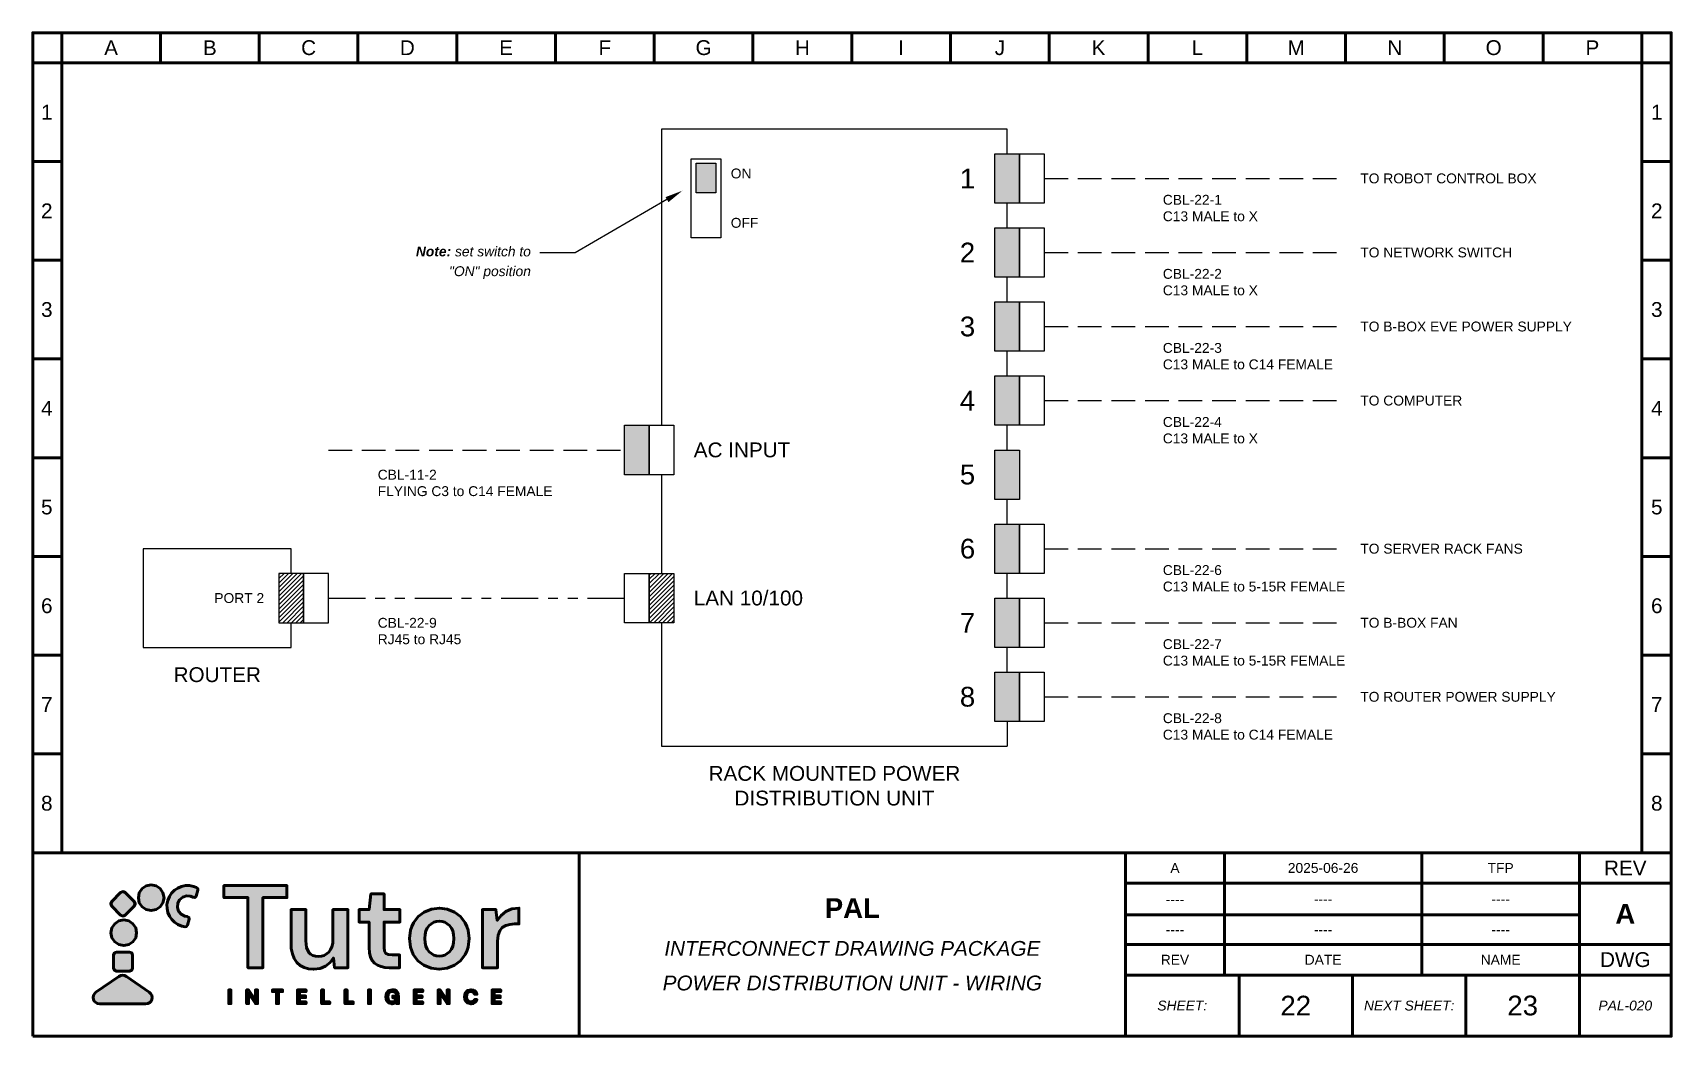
# Paper-space layout 'PAL-022' of a CAD drawing. Header units: inches. Extents: x 0 to 16.6, y 0 to 10.2.
# The model-space entities are those that its viewports show. They can reach past a viewport. Long polylines and large blocks are cut down to what shows.
import ezdxf
from ezdxf import colors
from ezdxf.entities.mleader import LeaderData, LeaderLine
from ezdxf.math import Vec2, Vec3

# ---------------------------------------------------------------- set-up
doc = ezdxf.new("R2010")
doc.units = ezdxf.units.IN
doc.header["$MEASUREMENT"] = 0
for name, pattern in [('ACAD_ISO02W100', [15, 12, -3]), ('ACAD_ISO03W100', [30, 12, -18]), ('PHANTOM', [2.5, 1.25, -0.25, 0.25, -0.25, 0.25, -0.25])]:
    doc.linetypes.add(name, pattern=pattern)
doc.layers.add('Layer 1', color=7, linetype='Continuous')
doc.styles.get("Standard").update_dxf_attribs({"font": 'arial.ttf'})
pattern_1 = [(45, (0.7, -1.8), (-0.022097087, 0.022097087), [])]

msp = doc.modelspace()

# ---------------------------------------------------------------- hatches: boundary and pattern name
h = msp.add_hatch(color=256)
h.dxf.hatch_style = 1
h.paths.add_polyline_path([(16.57, 26.303), (16.77, 26.303), (16.77, 26.603), (16.57, 26.603)])
h = msp.add_hatch(color=1)
h.dxf.hatch_style = 1
h.paths.add_polyline_path([(19.595, 26.199), (19.845, 26.199), (19.845, 26.699), (19.595, 26.699)])
h.paths.add_polyline_path([(19.845, 25.949), (19.595, 25.949), (19.595, 25.449), (19.845, 25.449)])
h.paths.add_polyline_path([(19.845, 25.199), (19.595, 25.199), (19.595, 24.699), (19.845, 24.699)])
h.paths.add_polyline_path([(19.845, 24.449), (19.595, 24.449), (19.595, 23.949), (19.845, 23.949)])
h = msp.add_hatch(color=1)
h.dxf.hatch_style = 1
h.paths.add_polyline_path([(15.845, 23.449), (16.095, 23.449), (16.095, 23.949), (15.845, 23.949)])
h = msp.add_hatch(color=1)
h.dxf.hatch_style = 1
h.paths.add_polyline_path([(19.595, 23.199), (19.845, 23.199), (19.845, 23.699), (19.595, 23.699)])
h.paths.add_polyline_path([(19.595, 22.449), (19.845, 22.449), (19.845, 22.949), (19.595, 22.949)])
h.paths.add_polyline_path([(19.845, 22.199), (19.595, 22.199), (19.595, 21.699), (19.845, 21.699)])
h.paths.add_polyline_path([(19.845, 21.449), (19.595, 21.449), (19.595, 20.949), (19.845, 20.949)])
h = msp.add_hatch()
h.set_pattern_fill('ANSI31', color=5, scale=0.25)
h.set_pattern_definition(pattern_1)
h.paths.add_polyline_path([(12.345, 21.949), (12.595, 21.949), (12.595, 22.449), (12.345, 22.449)])
h = msp.add_hatch()
h.set_pattern_fill('ANSI31', color=5, scale=0.25)
h.set_pattern_definition(pattern_1)
h.paths.add_polyline_path([(16.345, 22.449), (16.095, 22.449), (16.095, 21.949), (16.345, 21.949)])

# ---------------------------------------------------------------- linework, layer by layer
for p, q in [((19.72, 26.949), (16.22, 26.949)), ((16.22, 26.949), (16.22, 23.949)), ((19.72, 26.699), (19.72, 26.949)), ((19.72, 25.949), (19.72, 26.199)), ((19.72, 25.199), (19.72, 25.449)), ((19.72, 24.449), (19.72, 24.699)), ((19.72, 23.699), (19.72, 23.949)), ((16.22, 23.449), (16.22, 22.449)), ((19.72, 22.949), (19.72, 23.199)), ((12.47, 22.699), (10.97, 22.699)), ((10.97, 22.699), (10.97, 21.699)), ((12.47, 22.449), (12.47, 22.699)), ((19.72, 22.199), (19.72, 22.449)), ((12.47, 21.699), (12.47, 21.949)), ((16.22, 21.949), (16.22, 20.699)), ((10.97, 21.699), (12.47, 21.699)), ((19.72, 21.449), (19.72, 21.699)), ((19.72, 20.949), (19.72, 20.699)), ((16.22, 20.699), (19.72, 20.699))]:
    msp.add_line(p, q)
at = {"color": 1, "linetype": 'ACAD_ISO02W100', "ltscale": 0.02}
for p, q in [((20.095, 26.449), (23.095, 26.449)), ((20.095, 25.699), (23.095, 25.699)), ((20.095, 24.949), (23.095, 24.949)), ((20.095, 24.199), (23.095, 24.199)), ((12.845, 23.699), (15.845, 23.699)), ((20.095, 22.699), (23.095, 22.699)), ((20.095, 21.949), (23.095, 21.949)), ((20.095, 21.199), (23.095, 21.199))]:
    msp.add_line(p, q, dxfattribs=at)
at = {"color": 5, "linetype": 'PHANTOM', "ltscale": 0.3}
msp.add_line((12.845, 22.199), (15.845, 22.199), dxfattribs=at)
at = {"linetype": 'ACAD_ISO03W100', "ltscale": 0.02}
msp.add_lwpolyline([(10.145, 27.621), (26.145, 27.621), (26.145, 19.621), (10.145, 19.621)], close=True, dxfattribs=at)
for points in [[(16.52, 26.649), (16.82, 26.649), (16.82, 25.849), (16.52, 25.849)], [(16.57, 26.603), (16.77, 26.603), (16.77, 26.303), (16.57, 26.303)]]:
    msp.add_lwpolyline(points, close=True)
at = {"color": 1}
for points in [[(19.595, 26.699), (19.845, 26.699), (19.845, 26.199), (19.595, 26.199)], [(19.845, 26.699), (20.095, 26.699), (20.095, 26.199), (19.845, 26.199)], [(19.595, 25.949), (19.845, 25.949), (19.845, 25.449), (19.595, 25.449)], [(19.845, 25.949), (20.095, 25.949), (20.095, 25.449), (19.845, 25.449)], [(19.595, 25.199), (19.845, 25.199), (19.845, 24.699), (19.595, 24.699)], [(19.845, 25.199), (20.095, 25.199), (20.095, 24.699), (19.845, 24.699)], [(19.595, 24.449), (19.845, 24.449), (19.845, 23.949), (19.595, 23.949)], [(19.845, 24.449), (20.095, 24.449), (20.095, 23.949), (19.845, 23.949)], [(15.845, 23.949), (16.095, 23.949), (16.095, 23.449), (15.845, 23.449)], [(16.095, 23.949), (16.345, 23.949), (16.345, 23.449), (16.095, 23.449)], [(19.595, 23.699), (19.845, 23.699), (19.845, 23.199), (19.595, 23.199)], [(19.595, 22.949), (19.845, 22.949), (19.845, 22.449), (19.595, 22.449)], [(19.845, 22.949), (20.095, 22.949), (20.095, 22.449), (19.845, 22.449)], [(19.595, 22.199), (19.845, 22.199), (19.845, 21.699), (19.595, 21.699)], [(19.845, 22.199), (20.095, 22.199), (20.095, 21.699), (19.845, 21.699)], [(19.595, 21.449), (19.845, 21.449), (19.845, 20.949), (19.595, 20.949)], [(19.845, 21.449), (20.095, 21.449), (20.095, 20.949), (19.845, 20.949)]]:
    msp.add_lwpolyline(points, close=True, dxfattribs=at)
at = {"color": 5}
for points in [[(12.595, 22.449), (12.345, 22.449), (12.345, 21.949), (12.595, 21.949)], [(12.845, 22.449), (12.595, 22.449), (12.595, 21.949), (12.845, 21.949)], [(15.845, 22.449), (16.095, 22.449), (16.095, 21.949), (15.845, 21.949)], [(16.095, 22.449), (16.345, 22.449), (16.345, 21.949), (16.095, 21.949)]]:
    msp.add_lwpolyline(points, close=True, dxfattribs=at)

# ---------------------------------------------------------------- texts
at = {"color": 3}
for s, width, insert, char_height, attachment_point in [('{\\C256;ON}', 1.47407, (16.92, 26.499), 0.1, 4), ('{\\C256;1}', 1.28151, (19.395, 26.449), 0.2, 6), ('{\\C256;OFF}', 1.47407, (16.92, 25.999), 0.1, 4), ('{\\C256;2}', 1.28151, (19.395, 25.699), 0.2, 6), ('{\\C256;3}', 1.28151, (19.395, 24.949), 0.2, 6), ('{\\C256;4}', 1.28151, (19.395, 24.199), 0.2, 6), ('{\\C256;AC INPUT}', 1.28151, (16.545, 23.699), 0.15, 4), ('{\\C256;5}', 1.28151, (19.395, 23.449), 0.2, 6), ('{\\C256;6}', 1.28151, (19.395, 22.699), 0.2, 6), ('{\\C256;PORT 2}', 1.47407, (12.195, 22.199), 0.1, 6), ('{\\C256;LAN 10/100}', 1.47407, (16.545, 22.199), 0.15, 4), ('{\\C256;7}', 1.28151, (19.395, 21.949), 0.2, 6), ('{\\C256;ROUTER}', 2.71833, (11.72, 21.499), 0.15, 2), ('{\\C256;8}', 1.28151, (19.395, 21.199), 0.2, 6), ('{\\C256;RACK MOUNTED POWER DISTRIBUTION UNIT}', 2.71833, (17.97, 20.499), 0.15, 2)]:
    msp.add_mtext_dynamic_manual_height_columns(s, width=width, gutter_width=1, heights=[0], dxfattribs=dict(at, insert=insert, char_height=char_height, attachment_point=attachment_point))
at = {"color": 3, "char_height": 0.1, "width": 4.46392}
for s, insert, attachment_point in [('{\\C256;TO ROBOT CONTROL BOX}', (23.295, 26.449), 4), ('{\\C256;CBL-22-1\\PC13 MALE to X}', (21.295, 26.149), 4), ('{\\C256;TO NETWORK SWITCH}', (23.295, 25.699), 4), ('{\\C256;CBL-22-2\\PC13 MALE to X}', (21.295, 25.399), 4), ('{\\C256;TO B-BOX EVE POWER SUPPLY}', (23.295, 24.949), 4), ('{\\C256;CBL-22-3\\PC13 MALE to C14 FEMALE}', (21.295, 24.649), 4), ('{\\C256;TO COMPUTER}', (23.295, 24.199), 4), ('{\\C256;CBL-22-4\\PC13 MALE to X}', (21.295, 23.899), 4), ('{\\C256;CBL-11-2\\PFLYING C3 to C14 FEMALE}', (13.345, 23.499), 1), ('{\\C256;TO SERVER RACK FANS}', (23.295, 22.699), 4), ('{\\C256;CBL-22-6\\PC13 MALE to 5-15R FEMALE}', (21.295, 22.399), 4), ('{\\C256;CBL-22-9\\PRJ45 to RJ45}', (13.345, 21.999), 1), ('{\\C256;TO B-BOX FAN}', (23.295, 21.949), 4), ('{\\C256;CBL-22-7\\PC13 MALE to 5-15R FEMALE}', (21.295, 21.649), 4), ('{\\C256;TO ROUTER POWER SUPPLY}', (23.295, 21.199), 4), ('{\\C256;CBL-22-8\\PC13 MALE to C14 FEMALE}', (21.295, 20.899), 4)]:
    msp.add_mtext(s, dxfattribs=dict(at, insert=insert, attachment_point=attachment_point))

# ---------------------------------------------------------------- leaders
ml = msp.add_multileader_mtext('Standard')
ml.set_content('\\pxsm1.2;{\\fArial|b1|i1|c0|p34;Note:\\fArial|b0|i1|c0|p34; set switch to "ON" position}', color=256)
ml.set_leader_properties()
ml.build(insert=Vec2(0, 0))
ml.multileader.update_dxf_attribs({"dogleg_length": 0.36, "arrow_head_size": 0.18})
ctx = ml.context
ctx.base_point, ctx.char_height, ctx.arrow_head_size, ctx.landing_gap_size, ctx.plane_origin = Vec3(13.65, 25.696), 0.1, 0.18, 0.09, Vec3(10.593, 26.754)
ctx.text_align_type = 2
notes = []
notes.append((ctx, [(1, (1, 1, 0), (15.346, 25.696), (-1, 0), 0.36, [(0, [(16.43, 26.325)], 0, [])])]))
ctx.mtext.insert, ctx.mtext.width, ctx.mtext.alignment, ctx.mtext.flow_direction = Vec3(14.896, 25.76), 1.4456, 3, 5
for ctx, leaders in notes:
    for number, flags, end, landing, length, lines in leaders:
        leader = LeaderData()
        leader.index, (leader.has_last_leader_line, leader.has_dogleg_vector, leader.attachment_direction) = number, flags
        leader.last_leader_point, leader.dogleg_vector, leader.dogleg_length = Vec3(end), Vec3(landing), length
        for number, points, colour, breaks in lines:
            line = LeaderLine()
            line.index, line.vertices, line.color, line.breaks = number, Vec3.list(points), colors.encode_raw_color(colour), breaks
            leader.lines.append(line)
        ctx.leaders.append(leader)

psp = doc.layouts.new('PAL-022')

# ---------------------------------------------------------------- hatches: boundary and pattern name
at = {"lineweight": 50, "true_color": 0x347eec}
h = psp.add_hatch(color=150, dxfattribs=at)
h.dxf.hatch_style = 1
h.paths.add_polyline_path([(1.153, 0.337), (1.175, 0.34), (1.194, 0.35), (1.208, 0.365), (1.216, 0.383), (1.219, 0.403), (1.216, 0.423), (1.207, 0.441), (1.19, 0.457), (0.958, 0.616), (0.94, 0.625), (0.92, 0.628), (0.901, 0.625), (0.883, 0.616), (0.65, 0.457), (0.634, 0.441), (0.624, 0.423), (0.621, 0.403), (0.625, 0.383), (0.633, 0.365), (0.647, 0.35), (0.665, 0.34), (0.688, 0.337)])
h.paths.add_polyline_path([(0.859, 0.863), (0.836, 0.853), (0.826, 0.83), (0.826, 0.701), (0.836, 0.678), (0.859, 0.668), (0.988, 0.668), (1.012, 0.678), (1.021, 0.701), (1.021, 0.83), (1.012, 0.853), (0.988, 0.863)])
h.paths.add_polyline_path([(0.932, 0.928), (0.983, 0.938), (1.024, 0.966), (1.052, 1.008), (1.062, 1.058), (1.052, 1.109), (1.024, 1.15), (0.983, 1.178), (0.932, 1.188), (0.882, 1.178), (0.84, 1.15), (0.812, 1.109), (0.802, 1.058), (0.812, 1.008), (0.84, 0.966), (0.882, 0.938)])
h.paths.add_polyline_path([(1.038, 1.328), (1.048, 1.351), (1.038, 1.374), (0.947, 1.465), (0.924, 1.475), (0.9, 1.465), (0.809, 1.374), (0.8, 1.351), (0.809, 1.328), (0.9, 1.236), (0.924, 1.227), (0.947, 1.236)])
h.paths.add_polyline_path([(1.117, 1.321), (1.158, 1.293), (1.209, 1.283), (1.259, 1.293), (1.301, 1.321), (1.328, 1.362), (1.339, 1.413), (1.328, 1.463), (1.301, 1.505), (1.259, 1.533), (1.209, 1.543), (1.158, 1.533), (1.117, 1.505), (1.089, 1.463), (1.079, 1.413), (1.089, 1.362)])
h.paths.add_polyline_path([(1.37, 1.303), (1.378, 1.263), (1.394, 1.226), (1.417, 1.193), (1.445, 1.164), (1.48, 1.141), (1.519, 1.125), (1.552, 1.118), (1.568, 1.122), (1.577, 1.135), (1.595, 1.197), (1.591, 1.214), (1.575, 1.222), (1.549, 1.226), (1.512, 1.245), (1.486, 1.276), (1.474, 1.315), (1.478, 1.356), (1.497, 1.393), (1.528, 1.419), (1.567, 1.431), (1.608, 1.428), (1.632, 1.417), (1.65, 1.415), (1.663, 1.427), (1.681, 1.489), (1.68, 1.505), (1.669, 1.516), (1.638, 1.528), (1.596, 1.536), (1.555, 1.536), (1.515, 1.527), (1.478, 1.511), (1.444, 1.489), (1.416, 1.46), (1.393, 1.425), (1.377, 1.386), (1.369, 1.344)])
at = {"lineweight": 50, "true_color": 0x000000}
h = psp.add_hatch(color=18, dxfattribs=at)
h.dxf.hatch_style = 1
h.paths.add_polyline_path([(2.34, 1.414), (2.584, 1.414), (2.584, 1.536), (1.946, 1.536), (1.946, 1.414), (2.188, 1.414), (2.188, 0.704), (2.34, 0.704)])
h.paths.add_polyline_path([(2.625, 0.961), (2.628, 0.898), (2.639, 0.843), (2.658, 0.797), (2.684, 0.758), (2.718, 0.728), (2.757, 0.707), (2.803, 0.694), (2.855, 0.689), (2.92, 0.697), (2.975, 0.72), (3.021, 0.757), (3.055, 0.804), (3.067, 0.704), (3.201, 0.704), (3.201, 1.293), (3.049, 1.293), (3.049, 0.989), (3.047, 0.951), (3.039, 0.917), (3.026, 0.888), (3.008, 0.863), (2.986, 0.843), (2.961, 0.829), (2.934, 0.821), (2.904, 0.818), (2.873, 0.82), (2.846, 0.828), (2.824, 0.841), (2.807, 0.858), (2.783, 0.908), (2.776, 0.975), (2.776, 1.293), (2.625, 1.293)])
h.paths.add_polyline_path([(3.416, 0.909), (3.419, 0.856), (3.43, 0.812), (3.447, 0.776), (3.472, 0.749), (3.502, 0.729), (3.537, 0.715), (3.576, 0.706), (3.62, 0.704), (3.724, 0.704), (3.724, 0.833), (3.65, 0.833), (3.611, 0.837), (3.586, 0.849), (3.573, 0.872), (3.568, 0.908), (3.568, 1.166), (3.727, 1.166), (3.727, 1.293), (3.568, 1.293), (3.568, 1.452), (3.434, 1.452), (3.416, 1.293), (3.315, 1.293), (3.315, 1.166), (3.416, 1.166)])
h.paths.add_polyline_path([(3.834, 0.912), (3.863, 0.837), (3.91, 0.775), (3.971, 0.729), (4.045, 0.699), (4.126, 0.689), (4.207, 0.699), (4.279, 0.729), (4.341, 0.775), (4.388, 0.837), (4.405, 0.873), (4.418, 0.912), (4.428, 0.999), (4.418, 1.084), (4.405, 1.123), (4.388, 1.159), (4.341, 1.222), (4.279, 1.268), (4.207, 1.298), (4.127, 1.308), (4.046, 1.298), (3.973, 1.268), (3.912, 1.222), (3.864, 1.159), (3.847, 1.123), (3.834, 1.084), (3.824, 0.999)])
h.paths.add_polyline_path([(3.98, 0.999), (3.982, 1.04), (3.99, 1.076), (4.004, 1.106), (4.023, 1.131), (4.046, 1.15), (4.071, 1.164), (4.098, 1.173), (4.127, 1.176), (4.155, 1.173), (4.182, 1.164), (4.229, 1.131), (4.249, 1.106), (4.262, 1.076), (4.271, 1.04), (4.273, 0.999), (4.271, 0.957), (4.262, 0.921), (4.249, 0.891), (4.229, 0.865), (4.182, 0.832), (4.155, 0.824), (4.126, 0.821), (4.097, 0.824), (4.07, 0.832), (4.023, 0.865), (4.004, 0.891), (3.99, 0.921), (3.982, 0.957)], flags=16)
h.paths.add_polyline_path([(4.564, 0.704), (4.716, 0.704), (4.716, 0.972), (4.722, 1.033), (4.738, 1.078), (4.764, 1.111), (4.8, 1.132), (4.841, 1.143), (4.889, 1.147), (4.932, 1.147), (4.932, 1.308), (4.861, 1.299), (4.801, 1.273), (4.752, 1.234), (4.714, 1.183), (4.7, 1.293), (4.564, 1.293)])
h.paths.add_polyline_path([(1.995, 0.34), (2.016, 0.34), (2.016, 0.479), (1.995, 0.479)])
h.paths.add_polyline_path([(2.196, 0.445), (2.265, 0.34), (2.286, 0.34), (2.286, 0.479), (2.265, 0.479), (2.265, 0.375), (2.196, 0.479), (2.175, 0.479), (2.175, 0.34), (2.196, 0.34)])
h.paths.add_polyline_path([(2.478, 0.34), (2.499, 0.34), (2.499, 0.462), (2.54, 0.462), (2.54, 0.479), (2.437, 0.479), (2.437, 0.462), (2.478, 0.462)])
h.paths.add_polyline_path([(2.69, 0.34), (2.778, 0.34), (2.778, 0.357), (2.711, 0.357), (2.711, 0.402), (2.772, 0.402), (2.772, 0.419), (2.711, 0.419), (2.711, 0.462), (2.778, 0.462), (2.778, 0.479), (2.69, 0.479)])
h.paths.add_polyline_path([(2.934, 0.34), (3.018, 0.34), (3.018, 0.357), (2.955, 0.357), (2.955, 0.479), (2.934, 0.479)])
h.paths.add_polyline_path([(3.171, 0.34), (3.255, 0.34), (3.255, 0.357), (3.192, 0.357), (3.192, 0.479), (3.171, 0.479)])
h.paths.add_polyline_path([(3.409, 0.34), (3.43, 0.34), (3.43, 0.479), (3.409, 0.479)])
h = psp.add_hatch(color=18, dxfattribs=at)
h.dxf.hatch_style = 1
h.paths.add_polyline_path([(3.606, 0.409), (3.609, 0.431), (3.618, 0.448), (3.633, 0.458), (3.652, 0.462), (3.676, 0.456), (3.689, 0.438), (3.713, 0.438), (3.705, 0.456), (3.692, 0.47), (3.674, 0.479), (3.652, 0.481), (3.616, 0.472), (3.592, 0.447), (3.584, 0.409), (3.592, 0.372), (3.615, 0.347), (3.649, 0.338), (3.676, 0.344), (3.694, 0.361), (3.696, 0.34), (3.715, 0.34), (3.715, 0.416), (3.656, 0.416), (3.656, 0.399), (3.694, 0.399), (3.681, 0.368), (3.669, 0.36), (3.65, 0.357), (3.632, 0.36), (3.618, 0.37), (3.609, 0.387)])
h = psp.add_hatch(color=18, dxfattribs=at)
h.dxf.hatch_style = 1
h.paths.add_polyline_path([(3.892, 0.402), (3.953, 0.402), (3.953, 0.419), (3.892, 0.419), (3.892, 0.462), (3.959, 0.462), (3.959, 0.479), (3.871, 0.479), (3.871, 0.34), (3.959, 0.34), (3.959, 0.357), (3.892, 0.357)])
h.paths.add_polyline_path([(4.115, 0.34), (4.136, 0.34), (4.136, 0.445), (4.206, 0.34), (4.227, 0.34), (4.227, 0.479), (4.206, 0.479), (4.206, 0.375), (4.136, 0.479), (4.115, 0.479)])
h.paths.add_polyline_path([(4.402, 0.41), (4.405, 0.432), (4.415, 0.448), (4.429, 0.459), (4.447, 0.463), (4.472, 0.455), (4.484, 0.436), (4.507, 0.436), (4.5, 0.455), (4.487, 0.47), (4.47, 0.478), (4.448, 0.481), (4.412, 0.472), (4.389, 0.447), (4.381, 0.41), (4.389, 0.372), (4.412, 0.347), (4.448, 0.338), (4.47, 0.341), (4.487, 0.35), (4.5, 0.364), (4.507, 0.382), (4.484, 0.382), (4.472, 0.364), (4.447, 0.357), (4.429, 0.36), (4.415, 0.371), (4.405, 0.388)])
h.paths.add_polyline_path([(4.661, 0.34), (4.749, 0.34), (4.749, 0.357), (4.682, 0.357), (4.682, 0.402), (4.743, 0.402), (4.743, 0.419), (4.682, 0.419), (4.682, 0.462), (4.749, 0.462), (4.749, 0.479), (4.661, 0.479)])

# ---------------------------------------------------------------- linework, layer by layer
at = {"lineweight": 50}
for p, q in [((0.303, 9.869), (0.303, 10.173)), ((1.303, 10.173), (1.303, 9.869)), ((2.303, 10.173), (2.303, 9.869)), ((3.303, 10.173), (3.303, 9.869)), ((4.303, 10.173), (4.303, 9.869)), ((5.303, 10.173), (5.303, 9.869)), ((6.303, 10.173), (6.303, 9.869)), ((7.303, 10.173), (7.303, 9.869)), ((8.303, 10.173), (8.303, 9.869)), ((9.303, 10.173), (9.303, 9.869)), ((10.303, 10.173), (10.303, 9.869)), ((11.303, 10.173), (11.303, 9.869)), ((12.303, 10.173), (12.303, 9.869)), ((13.303, 10.173), (13.303, 9.869)), ((14.303, 10.173), (14.303, 9.869)), ((15.303, 10.173), (15.303, 9.869)), ((16.303, 9.869), (16.303, 10.173)), ((0.303, 9.869), (0.01, 9.869)), ((16.303, 9.869), (16.303, 1.869)), ((16.303, 9.869), (16.601, 9.869)), ((0.303, 8.869), (0.01, 8.869)), ((16.601, 8.869), (16.303, 8.869)), ((0.303, 7.869), (0.01, 7.869)), ((16.601, 7.869), (16.303, 7.869)), ((0.303, 6.869), (0.01, 6.869)), ((16.601, 6.869), (16.303, 6.869)), ((0.303, 5.869), (0.01, 5.869)), ((16.601, 5.869), (16.303, 5.869)), ((0.303, 4.869), (0.01, 4.869)), ((16.601, 4.869), (16.303, 4.869)), ((0.303, 3.869), (0.01, 3.869)), ((16.601, 3.869), (16.303, 3.869)), ((0.303, 2.869), (0.01, 2.869)), ((16.601, 2.869), (16.303, 2.869)), ((16.601, 1.869), (0.01, 1.869)), ((5.543, 0.01), (5.543, 1.869)), ((11.076, 0.01), (11.076, 1.869)), ((12.076, 0.629), (12.076, 1.869)), ((14.076, 0.629), (14.076, 1.869)), ((15.672, 1.869), (15.672, 0.01)), ((15.672, 1.869), (16.601, 1.869)), ((11.076, 1.559), (15.672, 1.559)), ((15.672, 1.559), (16.601, 1.559)), ((11.076, 1.239), (15.672, 1.239)), ((11.076, 0.94), (15.672, 0.94)), ((16.601, 0.94), (15.672, 0.94)), ((11.076, 0.629), (15.672, 0.629)), ((12.225, 0.01), (12.225, 0.629)), ((13.374, 0.01), (13.374, 0.629)), ((14.523, 0.01), (14.523, 0.629)), ((15.672, 0.629), (16.601, 0.629))]:
    psp.add_line(p, q, dxfattribs=at)
psp.add_lwpolyline([(0.01, 0.01), (16.601, 0.01), (16.601, 10.173), (0.01, 10.173)], close=True, dxfattribs=at)
psp.add_lwpolyline([(16.303, 1.869), (16.303, 9.869), (0.303, 9.869), (0.303, 1.869)], dxfattribs=at)
at = {"layer": 'Layer 1', "color": 150, "lineweight": 50, "true_color": 0x347eec}
for points in [[(1.339, 1.413), (1.328, 1.463), (1.301, 1.505), (1.259, 1.533), (1.209, 1.543), (1.158, 1.533), (1.117, 1.505), (1.089, 1.463), (1.079, 1.413), (1.089, 1.362), (1.117, 1.321), (1.158, 1.293), (1.209, 1.283), (1.259, 1.293), (1.301, 1.321), (1.328, 1.362), (1.339, 1.413), (1.339, 1.413)], [(1.577, 1.135), (1.568, 1.122), (1.552, 1.118), (1.519, 1.125), (1.48, 1.141), (1.445, 1.164), (1.417, 1.193), (1.394, 1.226), (1.378, 1.263), (1.37, 1.303), (1.369, 1.344), (1.377, 1.386), (1.393, 1.425), (1.416, 1.46), (1.444, 1.489), (1.478, 1.511), (1.515, 1.527), (1.555, 1.536), (1.596, 1.536), (1.638, 1.528), (1.669, 1.516), (1.68, 1.505), (1.681, 1.489), (1.663, 1.427), (1.65, 1.415), (1.632, 1.417), (1.608, 1.428), (1.567, 1.431), (1.528, 1.419), (1.497, 1.393), (1.478, 1.356), (1.474, 1.315), (1.486, 1.276), (1.512, 1.245), (1.549, 1.226), (1.575, 1.222), (1.591, 1.214), (1.595, 1.197), (1.577, 1.135), (1.577, 1.135)], [(0.9, 1.236), (0.924, 1.227), (0.947, 1.236), (1.038, 1.328), (1.048, 1.351), (1.038, 1.374), (0.947, 1.465), (0.924, 1.475), (0.9, 1.465), (0.809, 1.374), (0.8, 1.351), (0.809, 1.328), (0.9, 1.236), (0.9, 1.236)], [(1.062, 1.058), (1.052, 1.109), (1.024, 1.15), (0.983, 1.178), (0.932, 1.188), (0.882, 1.178), (0.84, 1.15), (0.812, 1.109), (0.802, 1.058), (0.812, 1.008), (0.84, 0.966), (0.882, 0.938), (0.932, 0.928), (0.983, 0.938), (1.024, 0.966), (1.052, 1.008), (1.062, 1.058), (1.062, 1.058)], [(0.826, 0.701), (0.836, 0.678), (0.859, 0.668), (0.988, 0.668), (1.012, 0.678), (1.021, 0.701), (1.021, 0.83), (1.012, 0.853), (0.988, 0.863), (0.859, 0.863), (0.836, 0.853), (0.826, 0.83), (0.826, 0.701), (0.826, 0.701)], [(0.883, 0.616), (0.901, 0.625), (0.92, 0.628), (0.94, 0.625), (0.958, 0.616), (1.19, 0.457), (1.207, 0.441), (1.216, 0.423), (1.219, 0.403), (1.216, 0.383), (1.208, 0.365), (1.194, 0.35), (1.175, 0.34), (1.153, 0.337), (0.688, 0.337), (0.665, 0.34), (0.647, 0.35), (0.633, 0.365), (0.625, 0.383), (0.621, 0.403), (0.624, 0.423), (0.634, 0.441), (0.65, 0.457), (0.883, 0.616), (0.883, 0.616)]]:
    psp.add_lwpolyline(points, close=True, dxfattribs=at)
at = {"layer": 'Layer 1', "color": 7, "lineweight": 50}
for points in [[(2.188, 0.704), (2.188, 1.414), (1.946, 1.414), (1.946, 1.536), (2.584, 1.536), (2.584, 1.414), (2.34, 1.414), (2.34, 0.704), (2.188, 0.704), (2.188, 0.704)], [(3.62, 0.704), (3.576, 0.706), (3.537, 0.715), (3.502, 0.729), (3.472, 0.749), (3.447, 0.776), (3.43, 0.812), (3.419, 0.856), (3.416, 0.909), (3.416, 1.166), (3.315, 1.166), (3.315, 1.293), (3.416, 1.293), (3.434, 1.452), (3.568, 1.452), (3.568, 1.293), (3.727, 1.293), (3.727, 1.166), (3.568, 1.166), (3.568, 0.908), (3.573, 0.872), (3.586, 0.849), (3.611, 0.837), (3.65, 0.833), (3.724, 0.833), (3.724, 0.704), (3.62, 0.704), (3.62, 0.704)], [(2.855, 0.689), (2.803, 0.694), (2.757, 0.707), (2.718, 0.728), (2.684, 0.758), (2.658, 0.797), (2.639, 0.843), (2.628, 0.898), (2.625, 0.961), (2.625, 1.293), (2.776, 1.293), (2.776, 0.975), (2.783, 0.908), (2.807, 0.858), (2.824, 0.841), (2.846, 0.828), (2.873, 0.82), (2.904, 0.818), (2.934, 0.821), (2.961, 0.829), (2.986, 0.843), (3.008, 0.863), (3.026, 0.888), (3.039, 0.917), (3.047, 0.951), (3.049, 0.989), (3.049, 1.293), (3.201, 1.293), (3.201, 0.704), (3.067, 0.704), (3.055, 0.804), (3.021, 0.757), (2.975, 0.72), (2.92, 0.697), (2.855, 0.689), (2.855, 0.689)], [(4.126, 0.689), (4.045, 0.699), (3.971, 0.729), (3.91, 0.775), (3.863, 0.837), (3.834, 0.912), (3.824, 0.999), (3.834, 1.084), (3.847, 1.123), (3.864, 1.159), (3.912, 1.222), (3.973, 1.268), (4.046, 1.298), (4.127, 1.308), (4.207, 1.298), (4.279, 1.268), (4.341, 1.222), (4.388, 1.159), (4.405, 1.123), (4.418, 1.084), (4.428, 0.999), (4.418, 0.912), (4.405, 0.873), (4.388, 0.837), (4.341, 0.775), (4.279, 0.729), (4.207, 0.699), (4.126, 0.689), (4.126, 0.689)], [(4.126, 0.821), (4.155, 0.824), (4.182, 0.832), (4.229, 0.865), (4.249, 0.891), (4.262, 0.921), (4.271, 0.957), (4.273, 0.999), (4.271, 1.04), (4.262, 1.076), (4.249, 1.106), (4.229, 1.131), (4.182, 1.164), (4.155, 1.173), (4.127, 1.176), (4.098, 1.173), (4.071, 1.164), (4.046, 1.15), (4.023, 1.131), (4.004, 1.106), (3.99, 1.076), (3.982, 1.04), (3.98, 0.999), (3.982, 0.957), (3.99, 0.921), (4.004, 0.891), (4.023, 0.865), (4.07, 0.832), (4.097, 0.824), (4.126, 0.821), (4.126, 0.821)], [(4.564, 0.704), (4.564, 1.293), (4.7, 1.293), (4.714, 1.183), (4.752, 1.234), (4.801, 1.273), (4.861, 1.299), (4.932, 1.308), (4.932, 1.147), (4.889, 1.147), (4.841, 1.143), (4.8, 1.132), (4.764, 1.111), (4.738, 1.078), (4.722, 1.033), (4.716, 0.972), (4.716, 0.704), (4.564, 0.704), (4.564, 0.704)], [(1.995, 0.34), (1.995, 0.479), (2.016, 0.479), (2.016, 0.34), (1.995, 0.34), (1.995, 0.34)], [(2.175, 0.34), (2.175, 0.479), (2.196, 0.479), (2.265, 0.375), (2.265, 0.479), (2.286, 0.479), (2.286, 0.34), (2.265, 0.34), (2.196, 0.445), (2.196, 0.34), (2.175, 0.34), (2.175, 0.34)], [(2.478, 0.34), (2.478, 0.462), (2.437, 0.462), (2.437, 0.479), (2.54, 0.479), (2.54, 0.462), (2.499, 0.462), (2.499, 0.34), (2.478, 0.34), (2.478, 0.34)], [(2.69, 0.34), (2.69, 0.479), (2.778, 0.479), (2.778, 0.462), (2.711, 0.462), (2.711, 0.419), (2.772, 0.419), (2.772, 0.402), (2.711, 0.402), (2.711, 0.357), (2.778, 0.357), (2.778, 0.34), (2.69, 0.34), (2.69, 0.34)], [(2.934, 0.34), (2.934, 0.479), (2.955, 0.479), (2.955, 0.357), (3.018, 0.357), (3.018, 0.34), (2.934, 0.34), (2.934, 0.34)], [(3.171, 0.34), (3.171, 0.479), (3.192, 0.479), (3.192, 0.357), (3.255, 0.357), (3.255, 0.34), (3.171, 0.34), (3.171, 0.34)], [(3.409, 0.34), (3.409, 0.479), (3.43, 0.479), (3.43, 0.34), (3.409, 0.34), (3.409, 0.34)], [(3.649, 0.338), (3.615, 0.347), (3.592, 0.372), (3.584, 0.409), (3.592, 0.447), (3.616, 0.472), (3.652, 0.481), (3.674, 0.479), (3.692, 0.47), (3.705, 0.456), (3.713, 0.438), (3.689, 0.438), (3.676, 0.456), (3.652, 0.462), (3.633, 0.458), (3.618, 0.448), (3.609, 0.431), (3.606, 0.409), (3.609, 0.387), (3.618, 0.37), (3.632, 0.36), (3.65, 0.357), (3.669, 0.36), (3.681, 0.368), (3.694, 0.399), (3.656, 0.399), (3.656, 0.416), (3.715, 0.416), (3.715, 0.34), (3.696, 0.34), (3.694, 0.361), (3.676, 0.344), (3.649, 0.338), (3.649, 0.338)], [(3.871, 0.34), (3.871, 0.479), (3.959, 0.479), (3.959, 0.462), (3.892, 0.462), (3.892, 0.419), (3.953, 0.419), (3.953, 0.402), (3.892, 0.402), (3.892, 0.357), (3.959, 0.357), (3.959, 0.34), (3.871, 0.34), (3.871, 0.34)], [(4.115, 0.34), (4.115, 0.479), (4.136, 0.479), (4.206, 0.375), (4.206, 0.479), (4.227, 0.479), (4.227, 0.34), (4.206, 0.34), (4.136, 0.445), (4.136, 0.34), (4.115, 0.34), (4.115, 0.34)], [(4.448, 0.338), (4.412, 0.347), (4.389, 0.372), (4.381, 0.41), (4.389, 0.447), (4.412, 0.472), (4.448, 0.481), (4.47, 0.478), (4.487, 0.47), (4.5, 0.455), (4.507, 0.436), (4.484, 0.436), (4.472, 0.455), (4.447, 0.463), (4.429, 0.459), (4.415, 0.448), (4.405, 0.432), (4.402, 0.41), (4.405, 0.388), (4.415, 0.371), (4.429, 0.36), (4.447, 0.357), (4.472, 0.364), (4.484, 0.382), (4.507, 0.382), (4.5, 0.364), (4.487, 0.35), (4.47, 0.341), (4.448, 0.338), (4.448, 0.338)], [(4.661, 0.34), (4.661, 0.479), (4.749, 0.479), (4.749, 0.462), (4.682, 0.462), (4.682, 0.419), (4.743, 0.419), (4.743, 0.402), (4.682, 0.402), (4.682, 0.357), (4.749, 0.357), (4.749, 0.34), (4.661, 0.34), (4.661, 0.34)]]:
    psp.add_lwpolyline(points, close=True, dxfattribs=at)

# ---------------------------------------------------------------- texts
at = {"lineweight": 50}
for s, width, heights, insert, char_height, attachment_point in [('\\pxqc;A', 1, [0], (0.303, 10.021), 0.15, 4), ('\\pxqc;B', 1, [0], (1.303, 10.021), 0.15, 4), ('\\pxqc;C', 1, [0], (2.303, 10.021), 0.15, 4), ('\\pxqc;D', 1, [0], (3.303, 10.021), 0.15, 4), ('\\pxqc;E', 1, [0], (4.303, 10.021), 0.15, 4), ('\\pxqc;F', 1, [0], (5.303, 10.021), 0.15, 4), ('\\pxqc;G', 1, [0], (6.303, 10.021), 0.15, 4), ('\\pxqc;H', 1, [0], (7.303, 10.021), 0.15, 4), ('\\pxqc;I', 1, [0], (8.303, 10.021), 0.15, 4), ('\\pxqc;J', 1, [0], (9.303, 10.021), 0.15, 4), ('\\pxqc;K', 1, [0], (10.303, 10.021), 0.15, 4), ('\\pxqc;L', 1, [0], (11.303, 10.021), 0.15, 4), ('\\pxqc;M', 1, [0], (12.303, 10.021), 0.15, 4), ('\\pxqc;N', 1, [0], (13.303, 10.021), 0.15, 4), ('\\pxqc;O', 1, [0], (14.303, 10.021), 0.15, 4), ('\\pxqc;P', 1, [0], (15.303, 10.021), 0.15, 4), ('1', 0.28267, [0.985], (0.152, 9.369), 0.15, 5), ('1', 0.28267, [0.985], (16.455, 9.369), 0.15, 5), ('2', 0.28267, [0.985], (0.152, 8.369), 0.15, 5), ('2', 0.28267, [0.985], (16.455, 8.369), 0.15, 5), ('3', 0.28267, [0.985], (0.152, 7.369), 0.15, 5), ('3', 0.28267, [0.985], (16.455, 7.369), 0.15, 5), ('4', 0.28267, [0.985], (0.152, 6.369), 0.15, 5), ('4', 0.28267, [0.985], (16.455, 6.369), 0.15, 5), ('5', 0.28267, [0.985], (0.152, 5.369), 0.15, 5), ('5', 0.28267, [0.985], (16.455, 5.369), 0.15, 5), ('6', 0.28267, [0.985], (0.152, 4.369), 0.15, 5), ('6', 0.28267, [0.985], (16.455, 4.369), 0.15, 5), ('7', 0.28267, [0.985], (0.152, 3.369), 0.15, 5), ('7', 0.28267, [0.985], (16.455, 3.369), 0.15, 5), ('8', 0.28267, [0.985], (0.152, 2.369), 0.15, 5), ('8', 0.28267, [0.985], (16.455, 2.369), 0.15, 5), ('A', 1, [0], (11.576, 1.714), 0.1, 5), ('2025-06-26', 1, [0], (13.076, 1.714), 0.1, 5), ('TFP', 1, [0], (14.874, 1.714), 0.1, 5), ('REV', 0.54893, [0], (16.136, 1.714), 0.15, 5), ('----', 1, [0], (11.576, 1.397), 0.1, 5), ('----', 1, [0], (13.076, 1.399), 0.1, 5), ('----', 1, [0], (14.874, 1.399), 0.1, 5), ('{\\fArial|b1|i0|c0|p34;A}', 1.04591, [0], (16.136, 1.25), 0.2, 5), ('----', 1, [0], (11.576, 1.09), 0.1, 5), ('----', 1, [0], (13.076, 1.09), 0.1, 5), ('----', 1, [0], (14.874, 1.09), 0.1, 5), ('REV', 1, [0], (11.576, 0.785), 0.1, 5), ('DATE', 2, [0], (13.076, 0.785), 0.1, 5), ('NAME', 1.59557, [0], (14.874, 0.785), 0.1, 5), ('DWG', 0.54893, [0], (16.136, 0.785), 0.15, 5), ('{\\fArial|b0|i1|c0|p34;SHEET:}', 1.04591, [0], (11.65, 0.32), 0.1, 5), ('22', 1.04591, [0], (12.799, 0.32), 0.2, 5), ('{\\fArial|b0|i1|c0|p34;NEXT SHEET:}', 1.04591, [0], (13.948, 0.32), 0.1, 5), ('23', 1.04591, [0], (15.097, 0.32), 0.2, 5), ('{\\fArial|b0|i1|c0|p34;PAL-020}', 1.04591, [0], (16.136, 0.32), 0.1, 5)]:
    psp.add_mtext_dynamic_manual_height_columns(s, width=width, gutter_width=1, heights=heights, dxfattribs=dict(at, insert=insert, char_height=char_height, attachment_point=attachment_point))
at = {"lineweight": 50, "insert": (8.309, 0.94), "char_height": 0.2, "width": 11.15392, "attachment_point": 5}
psp.add_mtext('{\\fArial|b1|i0|c0|p34;PAL}\\P{\\H0.3x;\\P\\fArial|b0|i1|c0|p34;\\H2.5x;INTERCONNECT DRAWING PACKAGE\\P\\H0.4x;\\P\\H2.5x;POWER DISTRIBUTION UNIT - WIRING}', dxfattribs=at)

# ---------------------------------------------------------------- viewports
at = {"layer": '0'}
psp.add_viewport(center=(8.303, 5.869), size=(16, 8), view_center_point=(18.145, 23.621), view_height=8, dxfattribs=at)

doc.saveas('drawing.dxf')
